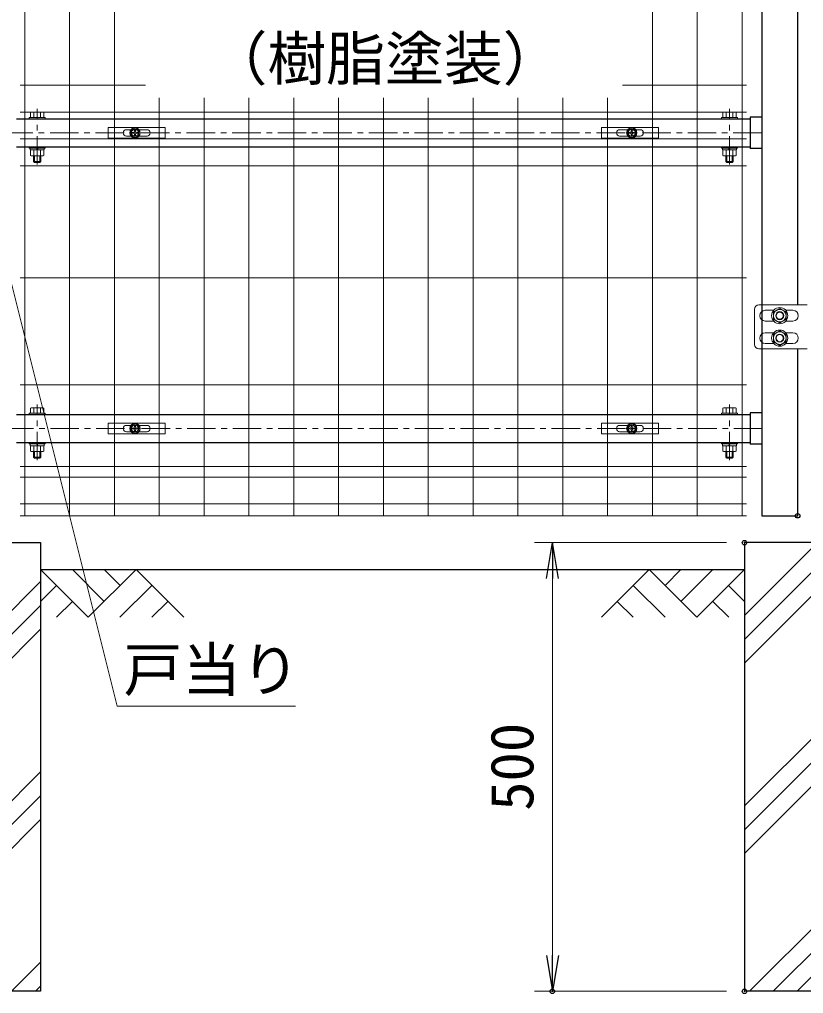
# Model space of a CAD drawing. Units: millimetres, scale not verified. Extents: x -4200 to 4200, y -2970 to 2970.
# Drawn here: x -2542 to -1668, y -725 to 361 of the extents above; entities that cross this region are included whole.
import ezdxf
from ezdxf.enums import TextEntityAlignment as Align

# ---------------------------------------------------------------- set-up
doc = ezdxf.new("R2010")
doc.units = ezdxf.units.MM
doc.header["$LTSCALE"] = 10
doc.header["$PDMODE"] = 32
doc.header["$PDSIZE"] = 5
doc.linetypes.add('USER1', pattern=[50.8, 31.75, -6.35, 6.35, -6.35])
for name, color, linetype, lineweight in [('0-0_D-STR-TXT', 7, 'Continuous', 13), ('0-1_D-DCR-HCH', 7, 'Continuous', 13), ('0-2_D-BMK', 2, 'USER1', 13), ('0-3_D-STR1', 1, 'Continuous', 25), ('0-4_D-STR4', 7, 'Continuous', 25), ('0-5_D-BGD', 7, 'Continuous', 25), ('0-6_D-STR3', 3, 'Continuous', 13), ('0-7_D-STR-DIM', 7, 'Continuous', 13), ('0-9_Defpoints', 6, 'Continuous', 25), ('0-E_D-STR2', 7, 'Continuous', 13)]:
    doc.layers.add(name, color=color, linetype=linetype, lineweight=lineweight)
doc.layers.add('0-8_0', color=7, linetype='Continuous')
doc.styles.add('ＭＳ ゴシック', font='')
doc.styles.get('ＭＳ ゴシック').set_extended_font_data('MS Gothic')

# ---------------------------------------------------------------- blocks, each defined once
blk = doc.blocks.new('_Open')
at = {"layer": '0-8_0'}
blk.add_line((-10, 1.667), (0, 0), dxfattribs=at)
blk.add_lwpolyline([(-10, -1.667), (0, 0), (-10, 0)], dxfattribs=at)
blk = doc.blocks.new('U7')
at = {"layer": '0-2_D-BMK'}
for p, q in [((810, 4214), (810, 4834.9)), ((8530, 4214), (8530, 4834.9)), ((8890, 4567.5), (450, 4567.5)), ((810, 918.5), (810, 1539.4)), ((8530, 918.5), (8530, 1539.4)), ((450, 1272), (8890, 1272))]:
    blk.add_line(p, q, dxfattribs=at)
at = {"layer": '0-3_D-STR1'}
for p, q in [((8890, 8150), (8890, 300)), ((9290, 7275), (9290, 2650)), ((580, 4722.5), (8760, 4722.5)), ((8760, 4742.5), (8760, 4392.5)), ((8890, 4742.5), (8760, 4742.5)), ((580, 4412.5), (8760, 4412.5)), ((8890, 4392.5), (8760, 4392.5)), ((9290, 2160), (9290, 300)), ((580, 1427), (8760, 1427)), ((8760, 1447), (8760, 1097)), ((8890, 1447), (8760, 1447)), ((580, 1117), (8760, 1117)), ((8890, 1097), (8760, 1097)), ((8890, 300), (9290, 300))]:
    blk.add_line(p, q, dxfattribs=at)
at = {"layer": '0-6_D-STR3'}
for p, q in [((735, 4738.5), (735, 4793)), ((866.3, 4798.5), (753.8, 4798.5)), ((772.5, 4738.5), (772.5, 4793)), ((847.5, 4738.5), (847.5, 4793)), ((885, 4738.5), (885, 4793)), ((8455, 4738.5), (8455, 4793)), ((8473.7, 4798.5), (8586.2, 4798.5)), ((8492.5, 4738.5), (8492.5, 4793)), ((8567.5, 4738.5), (8567.5, 4793)), ((8605, 4738.5), (8605, 4793)), ((720, 4738.5), (720, 4722.5)), ((720, 4738.5), (900, 4738.5)), ((720, 4722.5), (900, 4722.5)), ((885, 4738.5), (735, 4738.5)), ((900, 4738.5), (900, 4722.5)), ((8440, 4738.5), (8440, 4722.5)), ((8620, 4738.5), (8440, 4738.5)), ((8620, 4722.5), (8440, 4722.5)), ((8455, 4738.5), (8605, 4738.5)), ((8620, 4738.5), (8620, 4722.5)), ((720, 4412.5), (720, 4396.5)), ((720, 4412.5), (900, 4412.5)), ((720, 4396.5), (900, 4396.5)), ((735, 4376.5), (735, 4317)), ((772.5, 4376.5), (772.5, 4317)), ((813.8, 4376.5), (802.2, 4396.5)), ((820.7, 4376.5), (809.1, 4396.5)), ((847.5, 4376.5), (847.5, 4317)), ((885, 4376.5), (885, 4317)), ((900, 4412.5), (900, 4396.5)), ((8440, 4412.5), (8440, 4396.5)), ((8620, 4412.5), (8440, 4412.5)), ((8620, 4396.5), (8440, 4396.5)), ((8455, 4376.5), (8455, 4317)), ((8492.5, 4376.5), (8492.5, 4317)), ((8519.3, 4376.5), (8530.9, 4396.5)), ((8526.2, 4376.5), (8537.8, 4396.5)), ((8567.5, 4376.5), (8567.5, 4317)), ((8605, 4376.5), (8605, 4317)), ((8620, 4412.5), (8620, 4396.5)), ((753.8, 4311.5), (866.3, 4311.5)), ((770, 4248.5), (770, 4311.5)), ((770, 4248.5), (780, 4238.5)), ((770, 4248.5), (850, 4248.5)), ((780, 4238.5), (780, 4311.5)), ((840, 4238.5), (780, 4238.5)), ((840, 4238.5), (840, 4311.5)), ((840, 4238.5), (850, 4248.5)), ((850, 4248.5), (850, 4311.5)), ((8586.2, 4311.5), (8473.7, 4311.5)), ((8490, 4248.5), (8490, 4311.5)), ((8500, 4238.5), (8490, 4248.5)), ((8570, 4248.5), (8490, 4248.5)), ((8500, 4238.5), (8500, 4311.5)), ((8500, 4238.5), (8560, 4238.5)), ((8560, 4238.5), (8560, 4311.5)), ((8570, 4248.5), (8560, 4238.5)), ((8570, 4248.5), (8570, 4311.5)), ((9396, 2650), (8857.4, 2650)), ((8807.4, 2600), (8807.4, 2210)), ((9022.9, 2590), (8927.4, 2590)), ((9157.1, 2590), (9237.4, 2590)), ((9022.9, 2470), (8927.4, 2470)), ((9157.1, 2470), (9237.4, 2470)), ((9022.9, 2340), (8927.4, 2340)), ((9157.1, 2340), (9237.4, 2340)), ((9022.9, 2220), (8927.4, 2220)), ((9157.1, 2220), (9237.4, 2220)), ((9396, 2160), (8857.4, 2160)), ((720, 1443), (720, 1427)), ((720, 1443), (900, 1443)), ((720, 1427), (900, 1427)), ((735, 1443), (735, 1497.5)), ((885, 1443), (735, 1443)), ((866.3, 1503), (753.8, 1503)), ((772.5, 1443), (772.5, 1497.5)), ((847.5, 1443), (847.5, 1497.5)), ((885, 1443), (885, 1497.5)), ((900, 1443), (900, 1427)), ((8440, 1443), (8440, 1427)), ((8620, 1443), (8440, 1443)), ((8620, 1427), (8440, 1427)), ((8455, 1443), (8455, 1497.5)), ((8455, 1443), (8605, 1443)), ((8473.7, 1503), (8586.2, 1503)), ((8492.5, 1443), (8492.5, 1497.5)), ((8567.5, 1443), (8567.5, 1497.5)), ((8605, 1443), (8605, 1497.5)), ((8620, 1443), (8620, 1427)), ((720, 1117), (720, 1101)), ((720, 1117), (900, 1117)), ((720, 1101), (900, 1101)), ((813.8, 1081), (802.2, 1101)), ((820.7, 1081), (809.2, 1101)), ((900, 1117), (900, 1101)), ((8440, 1117), (8440, 1101)), ((8620, 1117), (8440, 1117)), ((8620, 1101), (8440, 1101)), ((8519.3, 1081), (8530.9, 1101)), ((8526.2, 1081), (8537.8, 1101)), ((8620, 1117), (8620, 1101)), ((735, 1081), (735, 1021.5)), ((753.8, 1016), (866.3, 1016)), ((770, 953), (770, 1016)), ((772.5, 1081), (772.5, 1021.5)), ((780, 943), (780, 1016)), ((840, 943), (840, 1016)), ((847.5, 1081), (847.5, 1021.5)), ((850, 953), (850, 1016)), ((885, 1081), (885, 1021.5)), ((8455, 1081), (8455, 1021.5)), ((8586.2, 1016), (8473.7, 1016)), ((8490, 953), (8490, 1016)), ((8492.5, 1081), (8492.5, 1021.5)), ((8500, 943), (8500, 1016)), ((8560, 943), (8560, 1016)), ((8567.5, 1081), (8567.5, 1021.5)), ((8570, 953), (8570, 1016)), ((8605, 1081), (8605, 1021.5)), ((770, 953), (780, 943)), ((770, 953), (850, 953)), ((840, 943), (780, 943)), ((840, 943), (850, 953)), ((8500, 943), (8490, 953)), ((8570, 953), (8490, 953)), ((8500, 943), (8560, 943)), ((8570, 953), (8560, 943))]:
    blk.add_line(p, q, dxfattribs=at)
for points in [[(887, 4376.5), (733, 4376.5), (733, 4396.5)], [(887, 4376.5), (887, 4396.5), (733, 4396.5)], [(8453, 4376.5), (8607, 4376.5), (8607, 4396.5)], [(8453, 4376.5), (8453, 4396.5), (8607, 4396.5)], [(887, 1081), (733, 1081), (733, 1101)], [(887, 1081), (887, 1101), (733, 1101)], [(8453, 1081), (8607, 1081), (8607, 1101)], [(8453, 1081), (8453, 1101), (8607, 1101)]]:
    blk.add_lwpolyline(points, dxfattribs=at)
for points in [[(9090, 2611), (9019.9, 2570.5), (9019.9, 2489.5), (9090, 2449), (9160.1, 2489.5), (9160.1, 2570.5)], [(9090, 2361), (9019.9, 2320.5), (9019.9, 2239.5), (9090, 2199), (9160.1, 2239.5), (9160.1, 2320.5)]]:
    blk.add_lwpolyline(points, close=True, dxfattribs=at)
for centre, radius in [((9090, 2530), 90), ((9090, 2530), 90), ((9090, 2530), 70.3), ((9090, 2530), 45), ((9090, 2530), 40), ((9090, 2530), 40), ((9090, 2280), 90), ((9090, 2280), 90), ((9090, 2280), 70.3), ((9090, 2280), 45), ((9090, 2280), 40), ((9090, 2280), 40)]:
    blk.add_circle(centre, radius, dxfattribs=at)
for centre, radius, start, end in [((753.8, 4764), 34.5, 57.13278, 122.86722), ((810, 4668.6), 129.9, 73.22135, 106.77865), ((866.3, 4764), 34.5, 57.13278, 122.86722), ((8473.7, 4764), 34.5, 57.13278, 122.86722), ((8530, 4668.6), 129.9, 73.22135, 106.77865), ((8586.2, 4764), 34.5, 57.13278, 122.86722), ((753.8, 4346), 34.5, 237.13278, 302.86722), ((810, 4441.4), 129.9, 253.22135, 286.77865), ((866.3, 4346), 34.5, 237.13278, 302.86722), ((8473.7, 4346), 34.5, 237.13278, 302.86722), ((8530, 4441.4), 129.9, 253.22135, 286.77865), ((8586.2, 4346), 34.5, 237.13278, 302.86722), ((8857.4, 2600), 50, 90, 180), ((8927.4, 2530), 60, 90, 270), ((9237.4, 2530), 60, 270, 90), ((8927.4, 2280), 60, 90, 270), ((9237.4, 2280), 60, 270, 90), ((8857.4, 2210), 50, 180, 270), ((753.8, 1468.5), 34.5, 57.13278, 122.86722), ((810, 1373.1), 129.9, 73.22135, 106.77865), ((866.3, 1468.5), 34.5, 57.13278, 122.86722), ((8473.7, 1468.5), 34.5, 57.13278, 122.86722), ((8530, 1373.1), 129.9, 73.22135, 106.77865), ((8586.2, 1468.5), 34.5, 57.13278, 122.86722), ((753.8, 1050.5), 34.5, 237.13278, 302.86722), ((810, 1145.9), 129.9, 253.22135, 286.77865), ((866.3, 1050.5), 34.5, 237.13278, 302.86722), ((8473.7, 1050.5), 34.5, 237.13278, 302.86722), ((8530, 1145.9), 129.9, 253.22135, 286.77865), ((8586.2, 1050.5), 34.5, 237.13278, 302.86722)]:
    blk.add_arc(centre, radius, start, end, dxfattribs=at)
at = {"layer": '0-9_Defpoints'}
for centre in [(1900, 4567.5), (7440, 4567.5), (1900, 1272), (7440, 1272)]:
    blk.add_circle(centre, 40, dxfattribs=at)
blk = doc.blocks.new('A$Cc5bff5c2')
at = {"layer": '0-6_D-STR3'}
for p, q in [((-297.7, 60), (337.3, 60)), ((-297.7, -60), (-297.7, 60)), ((-95.2, 35), (-45.6, 35)), ((-18.5, 4.2), (-31.5, 3.9)), ((-31.5, 3.9), (-31.5, -4)), ((-4, 31.5), (-4.2, 18.5)), ((-4, 31.5), (4, 31.5)), ((4, 31.5), (4.2, 18.5)), ((18.5, 4.2), (31.5, 3.9)), ((31.5, 3.9), (31.5, -4)), ((45.6, 35), (134.8, 35)), ((-95.2, -35), (-45.6, -35)), ((-18.5, -4.2), (-31.5, -4)), ((-4, -31.5), (-4.2, -18.5)), ((18.5, -4.2), (31.5, -4)), ((45.6, -35), (134.8, -35))]:
    blk.add_line(p, q, dxfattribs=at)
for points in [[(-297.7, -60), (337.3, -60), (337.3, 60)], [(-4, -31.5), (4, -31.5), (4.2, -18.5)]]:
    blk.add_lwpolyline(points, dxfattribs=at)
for radius in [57.5, 52.5]:
    blk.add_circle((0, 0), radius, dxfattribs=at)
for centre, radius, start, end in [((-95.2, 0), 35, 90, 270), ((-19.1, 19), 14.9, 270, 0), ((19.1, 19), 14.9, 180, 270), ((134.8, 0), 35, 270, 90), ((-19.1, -19), 14.9, 0, 90), ((19.1, -19), 14.9, 90, 180)]:
    blk.add_arc(centre, radius, start, end, dxfattribs=at)
blk = doc.blocks.new('A$C5ba32ecb')
at = {"layer": '0-6_D-STR3'}
for p, q in [((-337.5, 60), (297.5, 60)), ((-337.5, -60), (-337.5, 60)), ((-135, 35), (-45.6, 35)), ((-18.5, 4.2), (-31.5, 3.9)), ((-31.5, 3.9), (-31.5, -4)), ((-4, 31.5), (-4.2, 18.5)), ((-4, 31.5), (4, 31.5)), ((4, 31.5), (4.2, 18.5)), ((18.5, 4.2), (31.5, 3.9)), ((31.5, 3.9), (31.5, -4)), ((45.6, 35), (95, 35)), ((-135, -35), (-45.6, -35)), ((-18.5, -4.2), (-31.5, -4)), ((-4, -31.5), (-4.2, -18.5)), ((18.5, -4.2), (31.5, -4)), ((45.6, -35), (95, -35))]:
    blk.add_line(p, q, dxfattribs=at)
for points in [[(-337.5, -60), (297.5, -60), (297.5, 60)], [(-4, -31.5), (4, -31.5), (4.2, -18.5)]]:
    blk.add_lwpolyline(points, dxfattribs=at)
for radius in [57.5, 52.5]:
    blk.add_circle((0, 0), radius, dxfattribs=at)
for centre, radius, start, end in [((-135, 0), 35, 90, 270), ((-19.1, 19), 14.9, 270, 0), ((19.1, 19), 14.9, 180, 270), ((95, 0), 35, 270, 90), ((-19.1, -19), 14.9, 0, 90), ((19.1, -19), 14.9, 90, 180)]:
    blk.add_arc(centre, radius, start, end, dxfattribs=at)

msp = doc.modelspace()

# ---------------------------------------------------------------- linework, layer by layer
at = {"layer": '0-0_D-STR-TXT'}
msp.add_lwpolyline([(-2234.59, -404.53), (-2433.59, -404.53), (-2593.95, 235.88)], dxfattribs=at)
at = {"layer": '0-1_D-DCR-HCH'}
for p, q in [((-1733.92, -303.55), (-1652.68, -222.32)), ((-1733.92, -330.07), (-1639.17, -235.32)), ((-2465.71, -305.53), (-2518.92, -252.32)), ((-2447.97, -287.79), (-2483.44, -252.32)), ((-2412.49, -252.32), (-2465.71, -305.53)), ((-2430.14, -270.15), (-2447.97, -252.32)), ((-2412.49, -252.32), (-2359.28, -305.53)), ((-1840.34, -252.32), (-1893.55, -305.53)), ((-1840.34, -252.32), (-1787.13, -305.53)), ((-1822.6, -270.05), (-1804.87, -252.32)), ((-1804.87, -287.79), (-1769.39, -252.32)), ((-1787.13, -305.53), (-1733.92, -252.32)), ((-2613.67, -360.44), (-2518.92, -265.69)), ((-2501.18, -270.05), (-2518.92, -287.71)), ((-2394.76, -270.05), (-2430.39, -305.53)), ((-1858.08, -270.05), (-1822.44, -305.53)), ((-1751.65, -270.05), (-1733.92, -287.71)), ((-1733.92, -356.59), (-1639.17, -261.84)), ((-2613.67, -386.95), (-2518.92, -292.2)), ((-2483.44, -287.79), (-2501.26, -305.53)), ((-2377.02, -287.79), (-2394.84, -305.53)), ((-1875.82, -287.79), (-1858, -305.53)), ((-1769.39, -287.79), (-1751.57, -305.53)), ((-2613.67, -413.47), (-2518.92, -318.72)), ((-1733.92, -515.69), (-1639.17, -420.94)), ((-1733.92, -568.72), (-1587.51, -422.32)), ((-1733.92, -542.2), (-1614.03, -422.32)), ((-2763.41, -722.32), (-2518.92, -477.82)), ((-1728.41, -722.32), (-1483.92, -477.82)), ((-2736.9, -722.32), (-2518.92, -504.34)), ((-1701.9, -722.32), (-1483.92, -504.34)), ((-2710.38, -722.32), (-2518.92, -530.85)), ((-1675.38, -722.32), (-1483.92, -530.85)), ((-2551.28, -722.32), (-2518.92, -689.95)), ((-2524.76, -722.32), (-2518.92, -716.47))]:
    msp.add_line(p, q, dxfattribs=at)
at = {"layer": '0-4_D-STR4'}
for p, q in [((-2613.67, -222.32), (-2518.92, -222.32)), ((-2518.92, -222.32), (-2518.92, -722.32)), ((-1639.17, -222.32), (-1733.92, -222.32)), ((-1733.92, -222.32), (-1733.92, -722.32)), ((-2518.92, -722.32), (-2768.92, -722.32)), ((-1483.92, -722.32), (-1733.92, -722.32))]:
    msp.add_line(p, q, dxfattribs=at)
at = {"layer": '0-5_D-BGD'}
msp.add_line((-2518.92, -252.32), (-1733.92, -252.32), dxfattribs=at)
at = {"layer": '0-7_D-STR-DIM'}
for p, q in [((-1753.92, -222.32), (-1968.18, -222.32)), ((-1948.18, -262.32), (-1948.18, -682.32)), ((-1753.92, -722.32), (-1968.18, -722.32))]:
    msp.add_line(p, q, dxfattribs=at)
at = {"layer": '0-9_Defpoints'}
for p in [(-1674.67, -192.32), (-1733.92, -222.32), (-1948.18, -722.32), (-1733.92, -722.32), (-1733.92, -722.32)]:
    msp.add_point(p, dxfattribs=at)
at = {"layer": '0-E_D-STR2'}
for p, q in [((-2536.67, 677.68), (-2536.67, -192.32)), ((-2486.67, 677.68), (-2486.67, -192.32)), ((-2436.67, 677.68), (-2436.67, -192.32)), ((-1836.67, 677.68), (-1836.67, -192.32)), ((-1786.67, 677.68), (-1786.67, -192.32)), ((-1736.67, 677.68), (-1736.67, -192.32)), ((-2402.07, 287.68), (-2541.67, 287.68)), ((-1731.67, 287.68), (-1869.97, 287.68)), ((-2386.67, 273.53), (-2386.67, -192.32)), ((-2336.67, 273.53), (-2336.67, -192.32)), ((-2286.67, 273.53), (-2286.67, -192.32)), ((-2236.67, 273.53), (-2236.67, -192.32)), ((-2186.67, 273.53), (-2186.67, -192.32)), ((-2136.67, 273.53), (-2136.67, -192.32)), ((-2086.67, 273.53), (-2086.67, -192.32)), ((-2036.67, 273.53), (-2036.67, -192.32)), ((-1986.67, 273.53), (-1986.67, -192.32)), ((-1936.67, 273.53), (-1936.67, -192.32)), ((-1886.67, 273.53), (-1886.67, -192.32)), ((-1731.67, 257.68), (-2541.67, 257.68)), ((-1731.67, 227.68), (-2541.67, 227.68)), ((-1731.67, 197.68), (-2541.67, 197.68)), ((-1731.67, 72.68), (-2541.67, 72.68)), ((-1731.67, -46.32), (-2541.67, -46.32)), ((-1731.67, -137.56), (-2541.67, -137.56)), ((-1731.67, -149.42), (-2541.67, -149.42)), ((-1731.67, -179.22), (-2541.67, -179.22)), ((-1731.67, -192.32), (-2541.67, -192.32))]:
    msp.add_line(p, q, dxfattribs=at)

# ---------------------------------------------------------------- block references
at = {"layer": '0-7_D-STR-DIM', "xscale": 0.1, "yscale": 0.1}
for name, p in [('U7', (-2603.67, -222.32)), ('A$Cc5bff5c2', (-2413.64, 234.43)), ('A$C5ba32ecb', (-1859.67, 234.43)), ('A$Cc5bff5c2', (-2413.64, -95.12)), ('A$C5ba32ecb', (-1859.67, -95.12))]:
    msp.add_blockref(name, p, dxfattribs=at)
at = {"layer": '0-7_D-STR-DIM', "xscale": 4, "yscale": 4}
for p, rotation in [((-1948.18, -222.32), 90), ((-1948.18, -722.32), 270)]:
    msp.add_blockref('_Open', p, dxfattribs=dict(at, rotation=rotation))

# ---------------------------------------------------------------- texts
at = {"layer": '0-0_D-STR-TXT', "style": 'ＭＳ ゴシック'}
for s, p in [('（樹脂塗装）', (-2331.59, 278.72)), ('戸当り', (-2426.51, -402.18))]:
    msp.add_text(s, height=48.09, dxfattribs=at).set_placement(p, align=Align.BOTTOM_LEFT)
at = {"layer": '0-7_D-STR-DIM', "style": 'ＭＳ ゴシック'}
msp.add_text('500', height=48.09, rotation=90, dxfattribs=at).set_placement((-1954.93, -521.19), align=Align.BOTTOM_LEFT)

doc.saveas('drawing.dxf')
